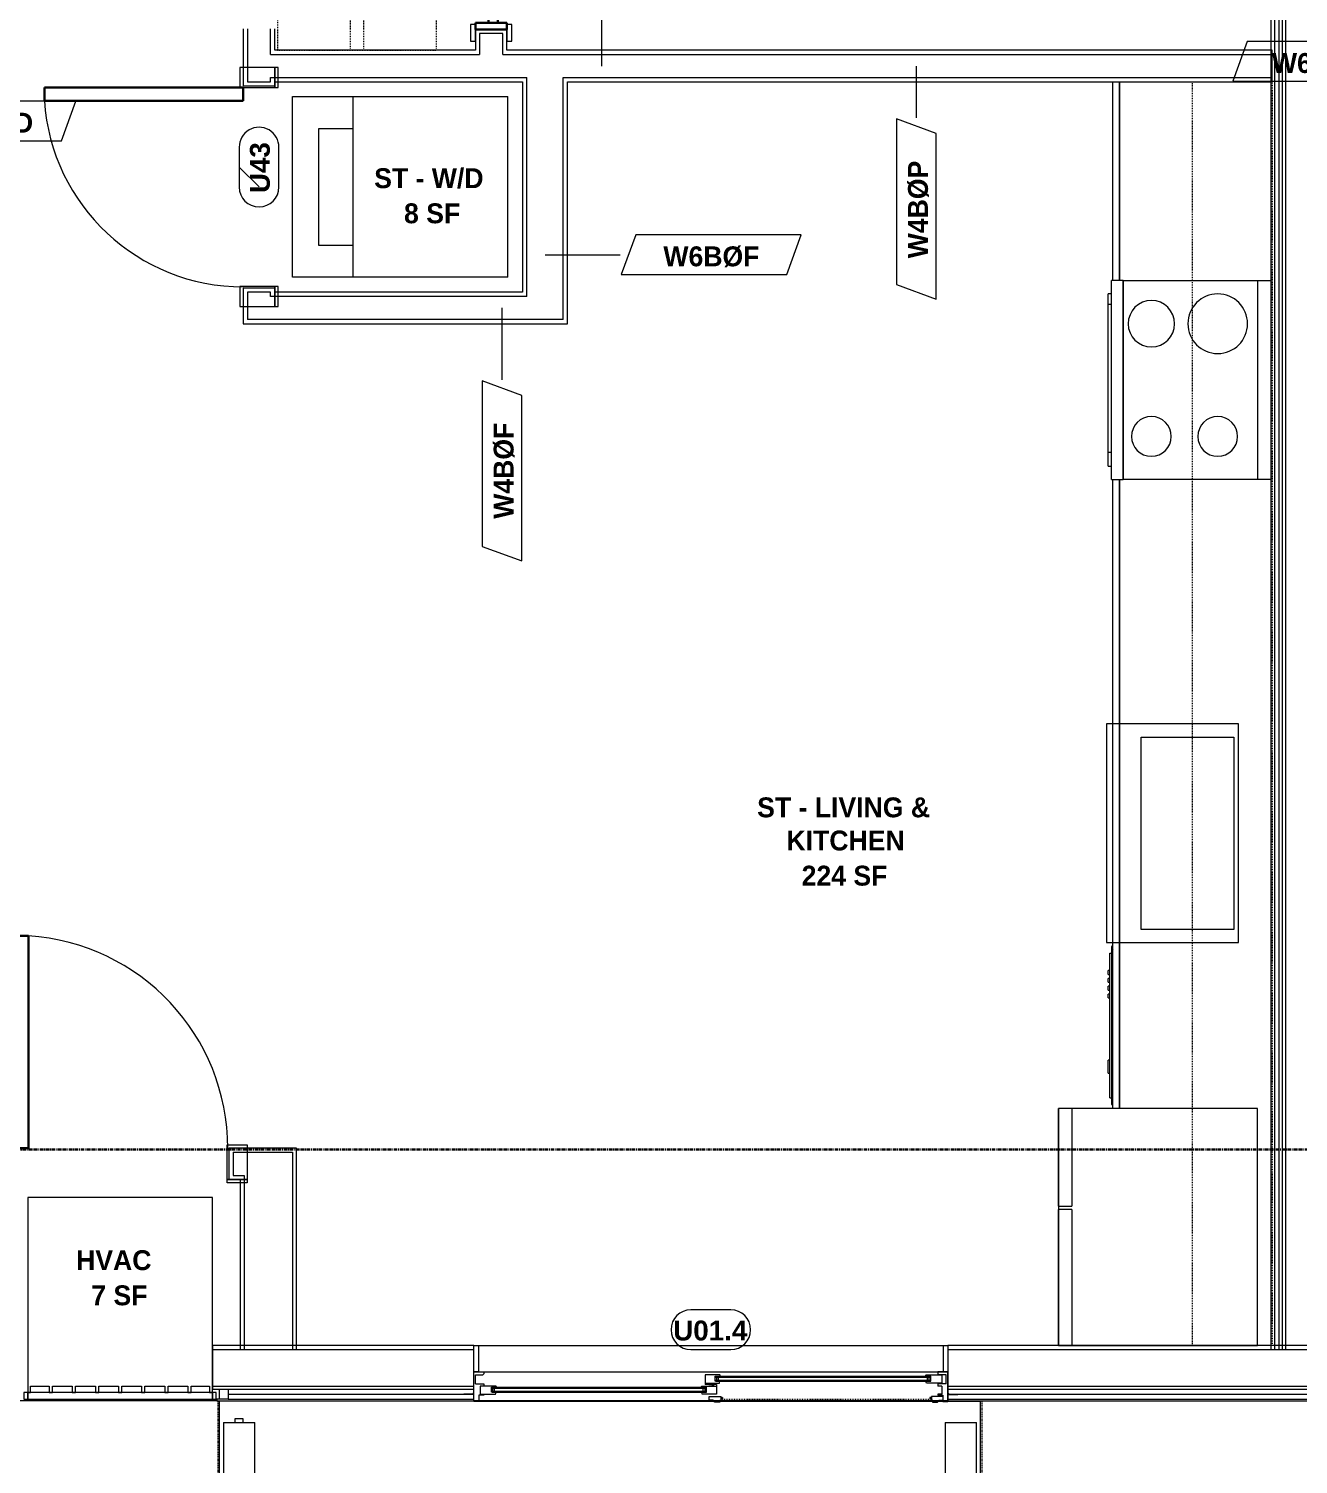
# Model space of a CAD drawing. Header units: inches. Extents: x -4058 to -1781, y 9814 to 12264.
# Drawn here: x -2704.9 to -2513.4, y 11238.3 to 11454.9 of the extents above; entities that cross this region are included whole.
import ezdxf

# ---------------------------------------------------------------- set-up
doc = ezdxf.new("R2010")
doc.units = ezdxf.units.IN
doc.header["$MEASUREMENT"] = 0
for name, pattern in [('Center 1_4_', [0.53125, 0.25, -0.09375, 0.09375, -0.09375]), ('Dash', [0.25, 0.125, -0.125]), ('Grid Line 1_2_', [0.875, 0.5, -0.125, 0.125, -0.125])]:
    doc.linetypes.add(name, pattern=pattern)
for name, color, linetype, lineweight in [('0-1', 7, 'Continuous', 5), ('0-2', 7, 'Continuous', 9), ('A-AREA-IDEN', 2, 'Continuous', 9), ('A-DETL-CNTR-1', 7, 'Center 1_4_', 9), ('A-DETL-GENF-1', 7, 'Continuous', 9), ('A-DETL-GENF-2', 92, 'Continuous', 18), ('A-DETL-GENF-HDLN-1', 7, 'Dash', 9), ('A-DETL-GENF-HDLN-2', 1, 'Continuous', 18), ('A-DOOR', 31, 'Continuous', 18), ('A-DOOR-1', 7, 'Continuous', 9), ('A-DOOR-3', 31, 'Continuous', 9), ('A-DOOR-4', 31, 'Continuous', 30), ('A-DOOR-FRAM-1', 7, 'Continuous', 9), ('A-DOOR-FRAM-3', 31, 'Continuous', 30), ('A-DOOR-IDEN', 31, 'Continuous', 9), ('A-FLOR-1', 7, 'Continuous', 9), ('A-FLOR-2', 192, 'Continuous', 9), ('A-FLOR-HRAL-1', 7, 'Continuous', 9), ('A-GENM-1', 7, 'Continuous', 9), ('A-GLAZ-2', 7, 'Continuous', 9), ('A-WALL', 113, 'Continuous', 18), ('A-WALL-1', 7, 'Continuous', 9), ('A-WALL-2', 250, 'Continuous', 18), ('A-WALL-3', 113, 'Continuous', 9), ('A-WALL-IDEN', 211, 'Continuous', 9), ('I-WALL-1', 7, 'Continuous', 9), ('I-WALL-2', 2, 'Continuous', 9), ('P-SANR-FIXT', 6, 'Continuous', 9), ('Q-CASE', 31, 'Continuous', 9), ('Q-CASE-HDLN', 31, 'Dash', 9), ('Q-SPCQ', 91, 'Continuous', 9), ('S-GRID-1', 1, 'Grid Line 1_2_', 30)]:
    doc.layers.add(name, color=color, linetype=linetype, lineweight=lineweight)
doc.styles.add('Arial_B', font='arialbd.ttf', dxfattribs={"height": 3})
doc.styles.add('Century Gothic_B', font='GOTHICB.TTF', dxfattribs={"height": 3})

# ---------------------------------------------------------------- blocks, each defined once
blk = doc.blocks.new('Door-Sliding-Marvin-2_Panel_Patio_Door-Essential - RR-MARVIN ESSENTIAL SLIDING - 6_-0_X6_-10_ - 2ND FLOOR-3440528-UNIT PLANS - 2ND FLOOR')
at = {"layer": 'A-DETL-GENF-1'}
for p, q in [((-32.87, -2.72), (-32.87, -2.27)), ((-32.61, -2.72), (-32.61, -2.27))]:
    blk.add_line(p, q, dxfattribs=at)
at = {"layer": 'A-DETL-GENF-2'}
for p, q in [((-35.75, 4.19), (-35.06, 4.19)), ((-35.75, 0.22), (-35.75, 4.19)), ((-35.06, 4.19), (-35.06, 0.22)), ((35.06, 4.19), (35.75, 4.19)), ((35.06, 0.22), (35.06, 4.19)), ((35.75, 4.19), (35.75, 0.22)), ((-35.06, 0.22), (-35.75, 0.22)), ((-35.75, 0.19), (-34.25, 0.19)), ((-35.75, -4.28), (-35.75, 0.19)), ((-34.25, 0.19), (-34.25, -0.1)), ((35.75, 0.22), (35.06, 0.22)), ((-35.5, -0.25), (-34.39, -0.25)), ((-35.5, -1.63), (-35.5, -0.25)), ((-35.5, -1.63), (-34.25, -1.63)), ((-32.41, -1.94), (-34.81, -1.94)), ((-34.81, -1.94), (-34.81, -3.19)), ((-34.39, -0.25), (-34.25, -0.1)), ((-34.25, -1.63), (-34.25, -1.94)), ((-33.09, -2.13), (-32.34, -2.13)), ((-33.09, -2.88), (-33.09, -2.13)), ((-32.98, -2.27), (-32.98, -2.13)), ((-32.34, -2), (-32.41, -1.94)), ((-32.34, -2.13), (-32.34, -2)), ((-37.25, -3.19), (-37.25, -3.23)), ((-35.91, -3.19), (-37.25, -3.19)), ((-35.75, -3.23), (-37.25, -3.23)), ((-35.75, -3.08), (-35.91, -3.08)), ((-35.91, -3.19), (-35.91, -3.08)), ((-35, -4.28), (-35.75, -4.28)), ((-34.25, -3.31), (-35, -3.31)), ((-35, -3.31), (-35, -4.28)), ((-34.81, -3.19), (-32.46, -3.19)), ((-34.25, -3.19), (-34.25, -3.31)), ((-32.38, -2.88), (-33.09, -2.88)), ((-32.98, -2.72), (-32.98, -2.88)), ((-32.46, -3.19), (-32.38, -2.88))]:
    blk.add_line(p, q, dxfattribs=at)
at = {"layer": 'A-DETL-GENF-HDLN-1'}
blk.add_line((1.75, -3.94), (33.01, -3.94), dxfattribs=at)
at = {"layer": 'A-DETL-GENF-HDLN-2'}
for p, q in [((35.75, 0.19), (34.25, 0.19)), ((34.25, 0.19), (34.25, -0.1)), ((35.75, -4.28), (35.75, 0.19)), ((-1.41, -2), (-1.34, -1.94)), ((-1.41, -2.13), (-1.41, -2)), ((-0.66, -2.13), (-1.41, -2.13)), ((-1.34, -1.94), (0.87, -1.94)), ((1.34, -0.25), (-0.88, -0.25)), ((-0.88, -0.25), (-0.88, -1.72)), ((-0.88, -1.5), (1.29, -1.5)), ((0.24, -1.82), (-0.88, -1.72)), ((-0.77, -2.27), (-0.77, -2.13)), ((-0.66, -2.88), (-0.66, -2.13)), ((-0.24, -1.58), (-0.43, -1.58)), ((-0.43, -1.58), (-0.43, -1.68)), ((-0.43, -1.68), (0.43, -1.76)), ((-0.24, -1.51), (-0.24, -1.58)), ((-0.24, -1.62), (-0.24, -1.7)), ((-0.24, -1.62), (0.87, -1.72)), ((0.24, -1.82), (0.24, -1.74)), ((0.24, -1.86), (0.43, -1.86)), ((0.24, -1.93), (0.24, -1.86)), ((0.43, -1.86), (0.43, -1.76)), ((0.66, -1.19), (0.66, -0.44)), ((0.66, -0.44), (1.41, -0.44)), ((1.37, -1.19), (0.66, -1.19)), ((0.77, -0.58), (0.77, -0.44)), ((0.77, -1.04), (0.77, -1.19)), ((0.87, -1.72), (0.87, -3.19)), ((0.88, -1.04), (0.88, -0.58)), ((1.14, -1.04), (1.14, -0.58)), ((1.29, -1.5), (1.37, -1.19)), ((1.41, -0.31), (1.34, -0.25)), ((1.41, -0.44), (1.41, -0.31)), ((32.41, -0.31), (32.47, -0.25)), ((32.41, -0.44), (32.41, -0.31)), ((33.16, -0.44), (32.41, -0.44)), ((32.52, -1.5), (32.44, -1.19)), ((32.44, -1.19), (33.16, -1.19)), ((32.47, -0.25), (34.84, -0.25)), ((34.84, -1.5), (32.52, -1.5)), ((32.68, -1.04), (32.68, -0.58)), ((32.93, -1.04), (32.93, -0.58)), ((33.04, -0.58), (33.04, -0.44)), ((33.04, -1.04), (33.04, -1.19)), ((33.16, -1.19), (33.16, -0.44)), ((34.39, -0.25), (34.25, -0.1)), ((35.5, -1.63), (34.25, -1.63)), ((34.25, -1.63), (34.25, -1.94)), ((34.81, -1.94), (34.25, -1.94)), ((35.5, -0.25), (34.39, -0.25)), ((34.81, -1.94), (34.81, -3.19)), ((34.84, -0.25), (34.84, -1.5)), ((35.5, -1.63), (35.5, -0.25)), ((-32.87, -2.72), (-32.87, -2.27)), ((-32.61, -2.72), (-32.61, -2.27)), ((-1.29, -3.19), (-1.38, -2.88)), ((-1.38, -2.88), (-0.66, -2.88)), ((0.87, -3.19), (-1.29, -3.19)), ((-1.14, -2.72), (-1.14, -2.27)), ((-0.88, -2.72), (-0.88, -2.27)), ((-0.77, -2.72), (-0.77, -2.88)), ((-0.24, -4.05), (-0.24, -3.53)), ((-0.24, -3.53), (1.51, -3.53)), ((0.34, -4.05), (-0.24, -4.05)), ((0.6, -4.36), (0.34, -4.05)), ((1.35, -4.05), (1.51, -4.05)), ((1.35, -4.05), (1.35, -4.36)), ((1.51, -3.53), (1.51, -3.65)), ((1.51, -3.65), (1.75, -3.65)), ((1.51, -3.69), (1.51, -4.05)), ((1.71, -3.69), (1.51, -3.69)), ((1.64, -3.83), (1.64, -3.94)), ((1.64, -3.83), (1.71, -3.83)), ((1.75, -3.94), (1.64, -3.94)), ((1.71, -3.83), (1.71, -3.69)), ((1.75, -3.65), (1.75, -3.94)), ((33.25, -3.65), (33.01, -3.65)), ((33.01, -3.65), (33.01, -3.94)), ((33.01, -3.94), (33.12, -3.94)), ((33.05, -3.69), (33.25, -3.69)), ((33.05, -3.83), (33.05, -3.69)), ((33.12, -3.83), (33.05, -3.83)), ((33.12, -3.83), (33.12, -3.94)), ((33.25, -3.53), (33.25, -3.65)), ((35, -3.53), (33.25, -3.53)), ((33.25, -3.69), (33.25, -4.05)), ((33.41, -4.05), (33.25, -4.05)), ((33.41, -4.05), (33.41, -4.36)), ((34.16, -4.36), (34.42, -4.05)), ((34.81, -3.19), (34.25, -3.19)), ((34.25, -3.19), (34.25, -3.31)), ((34.25, -3.31), (35, -3.31)), ((34.42, -4.05), (35, -4.05)), ((35, -3.31), (35, -4.28)), ((35, -4.28), (35.75, -4.28)), ((35.75, -3.08), (35.9, -3.08)), ((35.75, -3.23), (37.25, -3.23)), ((35.9, -3.19), (35.9, -3.08)), ((35.9, -3.19), (37.25, -3.19)), ((37.25, -3.19), (37.25, -3.23)), ((1.35, -4.36), (0.6, -4.36)), ((33.41, -4.36), (34.16, -4.36))]:
    blk.add_line(p, q, dxfattribs=at)
at = {"layer": 'A-DOOR'}
for p, q in [((-32.98, -2.13), (-0.77, -2.13)), ((0.77, -0.44), (33.04, -0.44)), ((0.77, -0.58), (33.04, -0.58)), ((0.77, -1.04), (33.04, -1.04)), ((0.77, -1.19), (33.04, -1.19)), ((-32.98, -2.27), (-0.77, -2.27)), ((-32.98, -2.72), (-0.77, -2.72)), ((-32.98, -2.88), (-0.77, -2.88))]:
    blk.add_line(p, q, dxfattribs=at)
at = {"layer": 'A-DOOR-1'}
for p, q in [((-35.75, -4.25), (-35.75, -4.19)), ((35.75, -4.19), (-35.75, -4.19)), ((35.75, -4.25), (-35.75, -4.25)), ((35.75, -4.19), (35.75, -4.25)), ((40.68, -4.25), (35.75, -4.25)), ((40.68, -4.19), (40.68, -4.25))]:
    blk.add_line(p, q, dxfattribs=at)
at = {"layer": 'A-DOOR-FRAM-1'}
for p, q in [((-35.75, 0.19), (35.75, 0.19)), ((-35.75, -4.28), (-35.75, 0.19)), ((35.75, 0.19), (35.75, -4.28)), ((35.75, -4.28), (-35.75, -4.28))]:
    blk.add_line(p, q, dxfattribs=at)
blk = doc.blocks.new('V-Series_EWC4_SPVU_RFA_2015 - 2ND AND 3RD FLOOR-2226480-UNIT PLANS - 2ND FLOOR')
at = {"layer": 'A-GENM-1'}
for p, q in [((-3859.97, 11740.34), (-3859.97, 11739.78)), ((-3858.97, 11740.34), (-3859.97, 11740.34)), ((-3858.97, 11739.78), (-3858.97, 11740.34)), ((-3859.97, 11739.78), (-3859.97, 11711.9)), ((-3858.97, 11739.78), (-3859.97, 11739.78)), ((-3859.97, 11739.78), (-3858.97, 11739.78)), ((-3858.97, 11711.9), (-3858.97, 11739.78)), ((-3829.54, 11739.78), (-3858.97, 11739.78)), ((-3858.97, 11739.78), (-3858.97, 11739.34)), ((-3858.97, 11739.34), (-3857.97, 11739.34)), ((-3857.97, 11739.34), (-3857.97, 11736.54)), ((-3829.54, 11711.9), (-3829.54, 11739.78)), ((-3857.97, 11736.54), (-3858.97, 11736.54)), ((-3858.97, 11736.54), (-3858.97, 11736.04)), ((-3858.97, 11736.04), (-3857.97, 11736.04)), ((-3857.97, 11736.04), (-3857.97, 11733.06)), ((-3857.97, 11733.06), (-3858.97, 11733.06)), ((-3858.97, 11733.06), (-3858.97, 11732.56)), ((-3858.97, 11732.56), (-3857.97, 11732.56)), ((-3857.97, 11732.56), (-3857.97, 11729.57)), ((-3857.97, 11729.57), (-3858.97, 11729.57)), ((-3858.97, 11729.57), (-3858.97, 11729.07)), ((-3858.97, 11729.07), (-3857.97, 11729.07)), ((-3857.97, 11729.07), (-3857.97, 11726.09)), ((-3857.97, 11726.09), (-3858.97, 11726.09)), ((-3858.97, 11726.09), (-3858.97, 11725.59)), ((-3858.97, 11725.59), (-3857.97, 11725.59)), ((-3857.97, 11725.59), (-3857.97, 11722.61)), ((-3857.97, 11722.61), (-3858.97, 11722.61)), ((-3858.97, 11722.61), (-3858.97, 11722.11)), ((-3858.97, 11722.11), (-3857.97, 11722.11)), ((-3857.97, 11722.11), (-3857.97, 11719.12)), ((-3857.97, 11719.12), (-3858.97, 11719.12)), ((-3858.97, 11719.12), (-3858.97, 11718.62)), ((-3858.97, 11718.62), (-3857.97, 11718.62)), ((-3857.97, 11718.62), (-3857.97, 11715.64)), ((-3857.97, 11715.64), (-3858.97, 11715.64)), ((-3858.97, 11715.64), (-3858.97, 11715.14)), ((-3858.97, 11715.14), (-3857.97, 11715.14)), ((-3857.97, 11715.14), (-3857.97, 11712.34)), ((-3857.97, 11712.34), (-3858.97, 11712.34)), ((-3858.97, 11712.34), (-3858.97, 11711.9)), ((-3859.97, 11711.9), (-3858.97, 11711.9)), ((-3859.97, 11711.9), (-3859.97, 11711.34)), ((-3858.97, 11711.9), (-3859.97, 11711.9)), ((-3859.97, 11711.34), (-3858.97, 11711.34)), ((-3858.97, 11711.34), (-3858.97, 11711.9)), ((-3858.97, 11711.9), (-3829.54, 11711.9))]:
    blk.add_line(p, q, dxfattribs=at)
blk = doc.blocks.new('Perforated Panel at Magic-Pak - hvac panel - 2nd floor 2-2702972-UNIT PLANS - 2ND FLOOR')
at = {"layer": 'A-GLAZ-2'}
for p, q in [((-19.01, -4.13), (19.01, -4.13)), ((19.01, -4.19), (-19.01, -4.19))]:
    blk.add_line(p, q, dxfattribs=at)
blk = doc.blocks.new('Railing - Baluster_01-2700443-UNIT PLANS - 2ND FLOOR')
at = {"layer": 'A-FLOR-HRAL-1'}
for p, q in [((-0.59, 1.18), (0.59, 1.18)), ((-0.59, 0.59), (-0.59, 1.18)), ((0.59, 1.18), (0.59, 0.59))]:
    blk.add_line(p, q, dxfattribs=at)
blk = doc.blocks.new('Railing - Railing-3415172-UNIT PLANS - 2ND FLOOR')
at = {"layer": 'A-FLOR-HRAL-1'}
for p, q in [((-2675.5, 11244.64), (-2675.5, 11200.53)), ((-2675.5, 11244.64), (-2675.03, 11244.64)), ((-2675.03, 11244.64), (-2671.25, 11244.64)), ((-2671.25, 11244.64), (-2670.78, 11244.64)), ((-2670.78, 11205.25), (-2670.78, 11244.64)), ((-2566.68, 11244.64), (-2566.68, 11205.25)), ((-2566.68, 11244.64), (-2566.2, 11244.64)), ((-2566.2, 11244.64), (-2562.43, 11244.64)), ((-2562.43, 11244.64), (-2561.95, 11244.64)), ((-2561.95, 11200.53), (-2561.95, 11244.64)), ((-2566.68, 11205.25), (-2670.78, 11205.25)), ((-2675.5, 11200.53), (-2561.95, 11200.53))]:
    blk.add_line(p, q, dxfattribs=at)
for points, knots in [([(-2671.25, 11204.78), (-2671.21, 11204.82), (-2671.15, 11204.88), (-2671.07, 11204.96), (-2671.02, 11205.01), (-2670.99, 11205.04), (-2670.95, 11205.08), (-2670.92, 11205.11), (-2670.89, 11205.13), (-2670.87, 11205.16), (-2670.84, 11205.19), (-2670.81, 11205.22), (-2670.79, 11205.24), (-2670.78, 11205.25), (-2670.78, 11205.25)], [0, 0, 0, 0, 0.166667, 0.25, 0.333333, 0.375, 0.416667, 0.5, 0.541667, 0.583333, 0.666667, 0.75, 0.833333, 1, 1, 1, 1]), ([(-2566.2, 11204.78), (-2566.25, 11204.82), (-2566.31, 11204.88), (-2566.39, 11204.96), (-2566.43, 11205.01), (-2566.47, 11205.04), (-2566.5, 11205.08), (-2566.53, 11205.11), (-2566.56, 11205.13), (-2566.59, 11205.16), (-2566.62, 11205.19), (-2566.64, 11205.22), (-2566.67, 11205.24), (-2566.68, 11205.25), (-2566.68, 11205.25)], [0, 0, 0, 0, 0.166667, 0.25, 0.333333, 0.375, 0.416667, 0.5, 0.541667, 0.583333, 0.666667, 0.75, 0.833333, 1, 1, 1, 1]), ([(-2675.5, 11200.53), (-2675.5, 11200.53), (-2675.49, 11200.54), (-2675.47, 11200.56), (-2675.44, 11200.59), (-2675.41, 11200.62), (-2675.39, 11200.64), (-2675.36, 11200.67), (-2675.32, 11200.71), (-2675.28, 11200.75), (-2675.24, 11200.79), (-2675.2, 11200.83), (-2675.13, 11200.9), (-2675.07, 11200.96), (-2675.03, 11201)], [0, 0, 0, 0, 0.166667, 0.25, 0.333333, 0.416667, 0.458333, 0.5, 0.583333, 0.666667, 0.708333, 0.75, 0.833333, 1, 1, 1, 1]), ([(-2561.95, 11200.53), (-2561.95, 11200.53), (-2561.96, 11200.54), (-2561.99, 11200.56), (-2562.01, 11200.59), (-2562.04, 11200.62), (-2562.07, 11200.64), (-2562.1, 11200.67), (-2562.14, 11200.71), (-2562.18, 11200.75), (-2562.22, 11200.79), (-2562.25, 11200.83), (-2562.32, 11200.9), (-2562.38, 11200.96), (-2562.43, 11201)], [0, 0, 0, 0, 0.166667, 0.25, 0.333333, 0.416667, 0.458333, 0.5, 0.583333, 0.666667, 0.708333, 0.75, 0.833333, 1, 1, 1, 1])]:
    blk.add_open_spline(points, degree=3, knots=knots, dxfattribs=at)
blk.add_blockref('Railing - Baluster_01-2700443-UNIT PLANS - 2ND FLOOR', (-2673.14, 11244.05))
blk = doc.blocks.new('CTR - 1st Phase - Shell_rvt-1-UNIT PLANS - 2ND FLOOR')
at = {"layer": 'A-DETL-CNTR-1'}
for p, q in [((-2676.33, 11247.89), (-2676.33, 11227.19)), ((-2561.13, 11247.89), (-2561.13, 11227.19))]:
    blk.add_line(p, q, dxfattribs=at)
at = {"layer": 'A-FLOR-1'}
for p, q in [((-2676.14, 11249.64), (-2676.14, 11248.14)), ((-2676.14, 11247.89), (-2676.14, 11227.13)), ((-2561.31, 11227.13), (-2561.31, 11247.83))]:
    blk.add_line(p, q, dxfattribs=at)
at = {"layer": 'A-WALL-1'}
for p, q in [((-2637.74, 11256.26), (-2677.14, 11256.26)), ((-2677.14, 11256.26), (-2677.14, 11249.64)), ((-2481.68, 11256.26), (-2566.24, 11256.26)), ((-2637.74, 11252.26), (-2637.74, 11252.3)), ((-2566.24, 11252.3), (-2566.24, 11252.26)), ((-2677.14, 11249.64), (-2674.76, 11249.64)), ((-2674.76, 11249.64), (-2674.76, 11248.14)), ((-2674.76, 11248.14), (-2676.51, 11248.14)), ((-2676.51, 11248.14), (-2676.51, 11247.89)), ((-2676.51, 11247.89), (-2637.74, 11247.89)), ((-2566.24, 11247.89), (-2484.14, 11247.89))]:
    blk.add_line(p, q, dxfattribs=at)
at = {"layer": 'A-WALL-2'}
for p, q in [((-2677.14, 11255.64), (-2637.74, 11255.64)), ((-2566.24, 11255.64), (-2481.68, 11255.64)), ((-2677.14, 11250.14), (-2637.74, 11250.14)), ((-2674.76, 11249.64), (-2637.74, 11249.64)), ((-2674.76, 11248.89), (-2637.74, 11248.89)), ((-2566.24, 11250.14), (-2481.68, 11250.14)), ((-2566.24, 11249.64), (-2481.68, 11249.64)), ((-2566.24, 11248.89), (-2481.68, 11248.89)), ((-2674.76, 11248.14), (-2637.74, 11248.14)), ((-2566.24, 11248.14), (-2481.68, 11248.14))]:
    blk.add_line(p, q, dxfattribs=at)
at = {"layer": '0-2', "rotation": 89.99999999999993}
blk.add_blockref('V-Series_EWC4_SPVU_RFA_2015 - 2ND AND 3RD FLOOR-2226480-UNIT PLANS - 2ND FLOOR', (9034.77, 15108.11), dxfattribs=at)
at = {"layer": '0-2'}
for name, p in [('Door-Sliding-Marvin-2_Panel_Patio_Door-Essential - RR-MARVIN ESSENTIAL SLIDING - 6_-0_X6_-10_ - 2ND FLOOR-3440528-UNIT PLANS - 2ND FLOOR', (-2601.99, 11252.08)), ('Perforated Panel at Magic-Pak - hvac panel - 2nd floor 2-2702972-UNIT PLANS - 2ND FLOOR', (-2695.52, 11252.08)), ('Railing - Railing-3415172-UNIT PLANS - 2ND FLOOR', (0, 0))]:
    blk.add_blockref(name, p, dxfattribs=at)
blk = doc.blocks.new('CTR - 1st Phase - Common Walls_rvt-1-UNIT PLANS - 2ND FLOOR')
at = {"layer": 'A-WALL-2'}
for p, q in [((-2516.94, 11255.64), (-2516.94, 11640.61)), ((-2516.31, 11255.64), (-2516.31, 11640.61)), ((-2515.81, 11255.64), (-2515.81, 11640.61)), ((-2515.31, 11255.64), (-2515.31, 11640.61))]:
    blk.add_line(p, q, dxfattribs=at)
at = {"layer": 'I-WALL-1'}
for p, q in [((-2517.56, 11601.87), (-2517.56, 11255.64)), ((-2517.56, 11255.64), (-2508.69, 11255.64))]:
    blk.add_line(p, q, dxfattribs=at)
blk = doc.blocks.new('CTR - 1st Phase - Structure_rvt-1-UNIT PLANS - 2ND FLOOR')
at = {"layer": 'S-GRID-1'}
blk.add_line((-1781.27, 11285.79), (-4041.78, 11285.79), dxfattribs=at)
blk = doc.blocks.new('SLIDING - FLUSH - SLIDING - FLUSH - 5-0 x 6-8-3934327-UNIT PLANS - 2ND FLOOR')
at = {"layer": 'A-DOOR-3'}
for p, q in [((-30.25, 3), (-32.75, 3)), ((-32.75, 3), (-32.75, 2.25)), ((-32.75, 2.25), (-30.25, 2.25)), ((-30.25, 2.25), (-30.25, 3)), ((30.25, 3), (30.25, 2.25)), ((32.75, 3), (30.25, 3)), ((30.25, 2.25), (32.75, 2.25)), ((32.75, 2.25), (32.75, 3)), ((-30.25, -2.5), (-32.75, -2.5)), ((-32.75, -2.5), (-32.75, -3.25)), ((-32.75, -3.25), (-30.25, -3.25)), ((-30.25, -3.25), (-30.25, -2.5)), ((32.75, -2.5), (30.25, -2.5)), ((30.25, -2.5), (30.25, -3.25)), ((30.25, -3.25), (32.75, -3.25)), ((32.75, -3.25), (32.75, -2.5))]:
    blk.add_line(p, q, dxfattribs=at)
at = {"layer": 'A-DOOR-4'}
for p, q in [((1, 2.25), (-30, 2.25)), ((-30, 2.25), (-30, 0.87)), ((1, 0.87), (1, 2.25)), ((-30, 0.87), (1, 0.87)), ((30, 0.87), (-1, 0.87)), ((-1, 0.87), (-1, -0.5)), ((30, -0.5), (30, 0.87)), ((-1, -0.5), (30, -0.5))]:
    blk.add_line(p, q, dxfattribs=at)
at = {"layer": 'A-DOOR-FRAM-3'}
for p, q in [((-30, 2.25), (-31, 2.25)), ((-31, 2.25), (-31, -2.5)), ((-30, -2.5), (-30, 2.25)), ((31, 2.25), (30, 2.25)), ((30, 2.25), (30, -2.5)), ((31, -2.5), (31, 2.25)), ((-31, -2.5), (-30, -2.5)), ((30, -2.5), (31, -2.5))]:
    blk.add_line(p, q, dxfattribs=at)
blk = doc.blocks.new('OD_CW_Closet - OD_CW_Closet-3786619-UNIT PLANS - 2ND FLOOR')
at = {"layer": 'Q-CASE-HDLN'}
for p, q in [((68.99, 24), (0.74, 24)), ((0.74, 24), (0.74, 0)), ((68.99, 0), (68.99, 24)), ((0.74, 13), (68.99, 13)), ((0.74, 11), (68.99, 11)), ((0.74, 0), (68.99, 0))]:
    blk.add_line(p, q, dxfattribs=at)
blk = doc.blocks.new('SWING - SINGLE - FLUSH - SWING - FLUSH - 2-6 x 6-8 - PASSAGE-4346080-UNIT PLANS - 2ND FLOOR')
at = {"layer": 'A-DOOR-3'}
for p, q in [((-15, 2.875), (-18, 2.875)), ((-18, 2.875), (-18, -2.375)), ((-15, -2.375), (-15, 2.875)), ((18, 2.875), (15, 2.875)), ((15, 2.875), (15, -2.375)), ((18, -2.375), (18, 2.875)), ((-18, -2.375), (-15, -2.375)), ((-15, -2.375), (-18, -2.375)), ((-18, -2.375), (-18, -2.875)), ((-18, -2.875), (-15, -2.875)), ((-15, -2.875), (-15, -2.375)), ((15, -2.375), (18, -2.375)), ((18, -2.375), (15, -2.375)), ((15, -2.375), (15, -2.875)), ((15, -2.875), (18, -2.875)), ((18, -2.875), (18, -2.375))]:
    blk.add_line(p, q, dxfattribs=at)
blk.add_arc((15, 2.375), 30.067, 93.81407, 180, dxfattribs=at)
at = {"layer": 'A-DOOR-4'}
for p, q in [((13, 2.375), (13, 32.375)), ((15, 32.375), (13, 32.375)), ((15, 2.375), (15, 32.375)), ((15, 2.375), (13, 2.375))]:
    blk.add_line(p, q, dxfattribs=at)
blk = doc.blocks.new('Stacked Washer and Dryer - 26_x25_ - Private-3627842-UNIT PLANS - 2ND FLOOR')
at = {"layer": 'P-SANR-FIXT'}
for p, q in [((0, 13.625), (32.4375, 13.625)), ((0, 13.625), (0, -13.625)), ((23.34375, -13.625), (23.34375, 13.625)), ((32.4375, 13.625), (32.4375, -13.625)), ((28.53125, 8.75), (23.34375, 8.75)), ((28.53125, -8.75), (28.53125, 8.75)), ((23.34375, -8.75), (28.53125, -8.75)), ((32.4375, -13.625), (0, -13.625))]:
    blk.add_line(p, q, dxfattribs=at)
blk = doc.blocks.new('SWING - SINGLE - FLUSH - SWING - 32_ x 80_ - WITH ACOUSTICAL SEAL-4346081-UNIT PLANS - 2ND FLOOR')
at = {"layer": 'A-DOOR-3'}
for p, q in [((-19, 2.37), (-19, 2.87)), ((-19, 2.87), (-16, 2.87)), ((-19, 2.37), (-16, 2.37)), ((-19, -2.88), (-19, 2.37)), ((-16, 2.37), (-19, 2.37)), ((-16, 2.87), (-16, 2.37)), ((-16, 2.37), (-16, -2.88)), ((16, 2.37), (16, 2.87)), ((16, 2.87), (19, 2.87)), ((16, 2.37), (19, 2.37)), ((16, -2.88), (16, 2.37)), ((19, 2.37), (16, 2.37)), ((19, 2.87), (19, 2.37)), ((19, 2.37), (19, -2.88)), ((-16, -2.88), (-19, -2.88)), ((19, -2.88), (16, -2.88))]:
    blk.add_line(p, q, dxfattribs=at)
blk.add_arc((16, -2.38), 32.07, 180, 266.4241, dxfattribs=at)
at = {"layer": 'A-DOOR-4'}
for p, q in [((14, -2.38), (14, -34.38)), ((16, -2.38), (14, -2.38)), ((16, -2.38), (16, -34.38)), ((16, -34.38), (14, -34.38))]:
    blk.add_line(p, q, dxfattribs=at)
blk = doc.blocks.new('OD_CW_Base Cabinet - OD_CW_Base Cabinet-3857764-UNIT PLANS - 2ND FLOOR')
at = {"layer": 'Q-CASE'}
for p, q in [((36.49, 0), (131.34, 0)), ((161.34, 0), (191.34, 0)), ((0.74, -23.81), (0.74, -21.81))]:
    blk.add_line(p, q, dxfattribs=at)
blk = doc.blocks.new('OD_CW_Upper Cabinet - OD_CW_Upper Cabinet-4366993-UNIT PLANS - 2ND FLOOR')
at = {"layer": 'Q-CASE-HDLN'}
for p, q in [((0.74, -24), (0.74, -12)), ((0.74, -12), (191.34, -12)), ((191.34, -12), (191.34, -24)), ((191.34, -24), (0.74, -24))]:
    blk.add_line(p, q, dxfattribs=at)
blk = doc.blocks.new('Refrigerator_-_Side-by-Side_6047 - 36_ X 30_-345559-UNIT PLANS - 2ND FLOOR')
at = {"layer": 'Q-SPCQ'}
for p, q in [((17.87, 14.42), (-17.88, 14.42)), ((-17.88, 14.42), (-17.88, -15.58)), ((17.87, -15.58), (17.87, 14.42)), ((-17.88, -13.58), (-3.13, -13.58)), ((-17.88, -13.58), (-17.88, -15.58)), ((-3.13, -15.58), (-3.13, -13.58)), ((-2.63, -13.58), (17.87, -13.58)), ((-2.63, -13.58), (-2.63, -15.58)), ((17.87, -15.58), (17.87, -13.58)), ((-17.88, -15.58), (17.87, -15.58)), ((-3.13, -15.58), (-17.88, -15.58)), ((17.87, -15.58), (-2.63, -15.58))]:
    blk.add_line(p, q, dxfattribs=at)
blk = doc.blocks.new('Stainless Steel Farmhous Kitchen Sink - Stainless Steel Farmhous Kitchen Sink-4315883-UNIT PLANS - 2ND FLOOR')
at = {"layer": 'P-SANR-FIXT'}
for p, q in [((-33, 22.2), (-33, 2.25)), ((0, 22.2), (-33, 22.2)), ((0, 2.25), (0, 22.2)), ((-31, 3), (-31, 16.96)), ((-31, 16.96), (-2, 16.96)), ((-2, 16.96), (-2, 3)), ((-33, 2.25), (0, 2.25)), ((-2, 3), (-31, 3))]:
    blk.add_line(p, q, dxfattribs=at)
blk = doc.blocks.new('Wall Tag - Arch Wall-3956453-UNIT PLANS - 2ND FLOOR')
at = {"layer": 'A-WALL-IDEN'}
for p, q in [((-0.3561, 0.0937), (-0.4244, -0.0937)), ((0.4244, 0.0937), (-0.3561, 0.0937)), ((0.3561, -0.0937), (0.4244, 0.0937)), ((-0.4244, -0.0937), (0.3561, -0.0937))]:
    blk.add_line(p, q, dxfattribs=at)
blk = doc.blocks.new('Door Tag - Type Mark-2601225-UNIT PLANS - 2ND FLOOR')
at = {"layer": 'A-DOOR-IDEN'}
for p, q in [((0.09375, 0.09375), (-0.09375, 0.09375)), ((-0.09375, -0.09375), (0.09375, -0.09375))]:
    blk.add_line(p, q, dxfattribs=at)
for centre, start, end in [((-0.09375, 0), 90, 270), ((0.09375, 0), 270, 90)]:
    blk.add_arc(centre, 0.09375, start, end, dxfattribs=at)

msp = doc.modelspace()

# ---------------------------------------------------------------- linework, layer by layer
at = {"layer": 'A-DOOR-IDEN'}
msp.add_line((-2670.12, 11430.99), (-2673.12, 11433.99), dxfattribs=at)
at = {"layer": 'A-FLOR-2'}
msp.add_line((-2637.05, 11256.26), (-2566.92, 11256.26), dxfattribs=at)
at = {"layer": 'A-WALL'}
for p, q in [((-2671.87, 11454.86), (-2671.87, 11446.87)), ((-2668.37, 11450.99), (-2668.37, 11454.86)), ((-2636.87, 11454.12), (-2636.87, 11450.99)), ((-2633.37, 11454.12), (-2636.87, 11454.12)), ((-2633.37, 11450.99), (-2633.37, 11454.12)), ((-2668.37, 11450.99), (-2636.87, 11450.99)), ((-2633.37, 11450.99), (-2517.37, 11450.99)), ((-2671.87, 11446.87), (-2668.37, 11446.87)), ((-2668.37, 11446.87), (-2668.37, 11447.49)), ((-2668.37, 11447.49), (-2629.75, 11447.49)), ((-2629.75, 11414.49), (-2629.75, 11447.49)), ((-2624.25, 11447.49), (-2517.37, 11447.49)), ((-2624.25, 11410.99), (-2624.25, 11447.49)), ((-2668.37, 11415.12), (-2671.87, 11415.12)), ((-2671.87, 11415.12), (-2671.87, 11410.99)), ((-2668.37, 11414.49), (-2668.37, 11415.12)), ((-2629.75, 11414.49), (-2668.37, 11414.49)), ((-2624.25, 11410.99), (-2671.87, 11410.99)), ((-2674.04, 11285.39), (-2674.04, 11281.89)), ((-2674.04, 11285.39), (-2665.1, 11285.39)), ((-2665.1, 11285.39), (-2665.1, 11255.64)), ((-2674.04, 11281.89), (-2672.35, 11281.89)), ((-2672.35, 11281.89), (-2672.35, 11255.64))]:
    msp.add_line(p, q, dxfattribs=at)
at = {"layer": 'A-WALL-3'}
for p, q in [((-2672.5, 11454.86), (-2672.5, 11446.24)), ((-2667.75, 11451.62), (-2667.75, 11454.86)), ((-2637.5, 11454.74), (-2637.5, 11451.62)), ((-2632.75, 11454.74), (-2637.5, 11454.74)), ((-2632.75, 11451.62), (-2632.75, 11454.74)), ((-2637.5, 11451.62), (-2667.75, 11451.62)), ((-2517.37, 11451.62), (-2632.75, 11451.62)), ((-2517.37, 11446.87), (-2517.37, 11451.62)), ((-2672.5, 11446.24), (-2667.75, 11446.24)), ((-2667.75, 11446.24), (-2667.75, 11446.87)), ((-2667.75, 11446.87), (-2630.37, 11446.87)), ((-2630.37, 11446.87), (-2630.37, 11415.12)), ((-2623.62, 11446.87), (-2517.37, 11446.87)), ((-2623.62, 11410.37), (-2623.62, 11446.87)), ((-2667.75, 11415.74), (-2672.5, 11415.74)), ((-2672.5, 11415.74), (-2672.5, 11410.37)), ((-2667.75, 11415.12), (-2667.75, 11415.74)), ((-2630.37, 11415.12), (-2667.75, 11415.12)), ((-2672.5, 11410.37), (-2623.62, 11410.37)), ((-2672.97, 11286.02), (-2674.66, 11286.02)), ((-2674.66, 11286.02), (-2674.66, 11281.27)), ((-2674.66, 11281.27), (-2672.97, 11281.27))]:
    msp.add_line(p, q, dxfattribs=at)
at = {"layer": 'A-WALL-IDEN'}
for p, q in [((-2618.41, 11449.24), (-2618.41, 11463.75)), ((-2571.01, 11449.24), (-2571.01, 11441.4)), ((-2627, 11420.78), (-2615.66, 11420.78)), ((-2633.49, 11412.74), (-2633.49, 11401.9))]:
    msp.add_line(p, q, dxfattribs=at)
at = {"layer": 'I-WALL-2'}
for p, q in [((-2664.47, 11286.02), (-2672.97, 11286.02)), ((-2664.47, 11255.64), (-2664.47, 11286.02)), ((-2672.97, 11281.27), (-2672.97, 11255.64)), ((-2672.97, 11255.64), (-2664.47, 11255.64))]:
    msp.add_line(p, q, dxfattribs=at)
at = {"layer": 'Q-CASE'}
for p, q in [((-2541.37, 11416.87), (-2541.37, 11446.87)), ((-2540.37, 11416.87), (-2540.37, 11446.87)), ((-2540.37, 11446.87), (-2540.37, 11416.87)), ((-2541.37, 11292.02), (-2541.37, 11386.87)), ((-2540.37, 11292.02), (-2540.37, 11386.87)), ((-2540.37, 11386.87), (-2540.37, 11292.02)), ((-2517.56, 11256.27), (-2519.56, 11256.27))]:
    msp.add_line(p, q, dxfattribs=at)
at = {"layer": 'Q-SPCQ'}
for p, q in [((-2541.56, 11386.87), (-2541.56, 11416.87)), ((-2539.81, 11416.87), (-2541.56, 11416.87)), ((-2539.81, 11416.87), (-2539.81, 11386.87)), ((-2539.81, 11386.87), (-2539.81, 11416.87)), ((-2539.81, 11416.87), (-2519.56, 11416.87)), ((-2519.56, 11416.87), (-2517.56, 11416.87)), ((-2519.56, 11416.87), (-2519.56, 11386.87)), ((-2542.06, 11413.26), (-2542.06, 11414.87)), ((-2541.56, 11414.87), (-2542.06, 11414.87)), ((-2542.06, 11390.99), (-2542.06, 11413.26)), ((-2541.56, 11413.26), (-2542.06, 11413.26)), ((-2542.06, 11388.87), (-2542.06, 11390.99)), ((-2542.06, 11390.99), (-2541.56, 11390.99)), ((-2542.06, 11388.87), (-2541.56, 11388.87)), ((-2541.56, 11386.87), (-2539.81, 11386.87)), ((-2519.56, 11386.87), (-2539.81, 11386.87)), ((-2517.56, 11386.87), (-2519.56, 11386.87)), ((-2541.59, 11316.32), (-2541.59, 11315.45)), ((-2541.37, 11316.52), (-2541.39, 11316.52)), ((-2541.84, 11293.61), (-2541.84, 11315.43)), ((-2541.84, 11315.43), (-2541.59, 11315.43)), ((-2541.59, 11315.45), (-2541.59, 11292.72)), ((-2542.09, 11312.21), (-2542.09, 11312.8)), ((-2541.84, 11312.8), (-2542.09, 11312.8)), ((-2542.09, 11312.21), (-2541.84, 11312.21)), ((-2542.09, 11311.03), (-2542.09, 11311.62)), ((-2541.84, 11311.62), (-2542.09, 11311.62)), ((-2542.09, 11311.03), (-2541.84, 11311.03)), ((-2542.09, 11309.85), (-2542.09, 11310.44)), ((-2541.84, 11310.44), (-2542.09, 11310.44)), ((-2542.09, 11309.85), (-2541.84, 11309.85)), ((-2542.09, 11308.67), (-2542.09, 11309.26)), ((-2541.84, 11309.26), (-2542.09, 11309.26)), ((-2542.09, 11308.67), (-2541.84, 11308.67)), ((-2541.84, 11299.31), (-2542.09, 11299.31)), ((-2542.09, 11298.33), (-2542.09, 11299.31)), ((-2542.09, 11297.34), (-2542.09, 11298.33)), ((-2542.09, 11297.34), (-2541.84, 11297.34)), ((-2541.84, 11293.61), (-2541.59, 11293.61)), ((-2541.39, 11292.52), (-2541.37, 11292.52))]:
    msp.add_line(p, q, dxfattribs=at)
for centre, radius, start, end in [((-2535.56, 11410.37), 3.5, 90, 270), ((-2535.56, 11410.37), 3.5, 270, 90), ((-2525.56, 11410.37), 4.5, 90, 270), ((-2525.56, 11410.37), 4.5, 270, 90), ((-2535.56, 11393.37), 3, 90, 270), ((-2535.56, 11393.37), 3, 270, 90), ((-2525.56, 11393.37), 3, 90, 270), ((-2525.56, 11393.37), 3, 270, 90), ((-2541.39, 11316.32), 0.197, 90, 180), ((-2540.52, 11315.45), 1.07, 143.6564, 180), ((-2541.39, 11292.72), 0.197, 180, 270), ((-2541.39, 11292.72), 0.197, 195, 255)]:
    msp.add_arc(centre, radius, start, end, dxfattribs=at)

# ---------------------------------------------------------------- block references
at = {"layer": '0-1'}
for name in ['CTR - 1st Phase - Structure_rvt-1-UNIT PLANS - 2ND FLOOR', 'CTR - 1st Phase - Shell_rvt-1-UNIT PLANS - 2ND FLOOR', 'CTR - 1st Phase - Common Walls_rvt-1-UNIT PLANS - 2ND FLOOR']:
    msp.add_blockref(name, (0, 0), dxfattribs=at)
at = {"layer": 'A-DOOR-3'}
for name, p, rotation in [('SLIDING - FLUSH - SLIDING - FLUSH - 5-0 x 6-8-3934327-UNIT PLANS - 2ND FLOOR', (-2635, 11485.74), 270.0000000000446), ('SWING - SINGLE - FLUSH - SWING - FLUSH - 2-6 x 6-8 - PASSAGE-4346080-UNIT PLANS - 2ND FLOOR', (-2670.12, 11430.99), 89.99999999997408), ('SWING - SINGLE - FLUSH - SWING - 32_ x 80_ - WITH ACOUSTICAL SEAL-4346081-UNIT PLANS - 2ND FLOOR', (-2690.91, 11283.64), 180)]:
    msp.add_blockref(name, p, dxfattribs=dict(at, rotation=rotation))
at = {"layer": 'A-DOOR-IDEN', "xscale": 31.99999999999999, "yscale": 31.99999999999999, "zscale": 31.99999999999999, "rotation": 89.99999999999955}
msp.add_blockref('Door Tag - Type Mark-2601225-UNIT PLANS - 2ND FLOOR', (-2670.12, 11433.99), dxfattribs=at)
at = {"layer": 'A-DOOR-IDEN', "xscale": 31.99999999999999, "yscale": 31.99999999999999, "zscale": 31.99999999999999}
msp.add_blockref('Door Tag - Type Mark-2601225-UNIT PLANS - 2ND FLOOR', (-2601.99, 11258.63), dxfattribs=at)
at = {"layer": 'A-WALL-IDEN', "xscale": 31.99999999999999, "yscale": 31.99999999999999, "zscale": 31.99999999999999}
for p in [(-2509.71, 11449.94), (-2711.31, 11440.94), (-2601.93, 11420.78)]:
    msp.add_blockref('Wall Tag - Arch Wall-3956453-UNIT PLANS - 2ND FLOOR', p, dxfattribs=at)
at = {"layer": 'A-WALL-IDEN', "xscale": 31.99999999999999, "yscale": 31.99999999999999, "zscale": 31.99999999999999, "rotation": 89.99999999999955}
for p in [(-2571.01, 11427.67), (-2633.49, 11388.17)]:
    msp.add_blockref('Wall Tag - Arch Wall-3956453-UNIT PLANS - 2ND FLOOR', p, dxfattribs=at)
at = {"layer": 'P-SANR-FIXT'}
for name, p, rotation in [('Stacked Washer and Dryer - 26_x25_ - Private-3627842-UNIT PLANS - 2ND FLOOR', (-2632.62, 11430.99), 180), ('Stainless Steel Farmhous Kitchen Sink - Stainless Steel Farmhous Kitchen Sink-4315883-UNIT PLANS - 2ND FLOOR', (-2520.15, 11350.02), 89.99999999999945)]:
    msp.add_blockref(name, p, dxfattribs=dict(at, rotation=rotation))
at = {"layer": 'Q-CASE'}
for name, p, rotation in [('OD_CW_Closet - OD_CW_Closet-3786619-UNIT PLANS - 2ND FLOOR', (-2643.34, 11450.88), 90.00000000002066), ('OD_CW_Base Cabinet - OD_CW_Base Cabinet-3857764-UNIT PLANS - 2ND FLOOR', (-2541.37, 11255.53), 90.00000000000423), ('OD_CW_Upper Cabinet - OD_CW_Upper Cabinet-4366993-UNIT PLANS - 2ND FLOOR', (-2541.37, 11255.53), 89.99999999998374)]:
    msp.add_blockref(name, p, dxfattribs=dict(at, rotation=rotation))
at = {"layer": 'Q-SPCQ', "rotation": 269.999999999999}
msp.add_blockref('Refrigerator_-_Side-by-Side_6047 - 36_ X 30_-345559-UNIT PLANS - 2ND FLOOR', (-2533.98, 11274.14), dxfattribs=at)

# ---------------------------------------------------------------- texts
at = {"layer": 'A-AREA-IDEN', "char_height": 3, "attachment_point": 1, "style": 'Century Gothic_B'}
for s, insert, width in [('ST - W/D', (-2652.76, 11433.82), 20.402), ('8 SF', (-2648.26, 11428.52), 9.494), ('ST - LIVING &', (-2595.01, 11338.92), 31.613), ('KITCHEN', (-2590.59, 11333.92), 20.907), ('224 SF', (-2588.3, 11328.62), 15.352), ('HVAC', (-2697.71, 11270.62), 15.049), ('7 SF', (-2695.42, 11265.32), 9.494)]:
    msp.add_mtext(s, dxfattribs=dict(at, insert=insert, width=width))
at = {"layer": 'A-DOOR-IDEN', "insert": (-2671.5, 11430.06), "char_height": 3, "width": 9.393, "attachment_point": 1, "rotation": 90, "style": 'Arial_B'}
msp.add_mtext('U43', dxfattribs=at)
at = {"layer": 'A-DOOR-IDEN', "insert": (-2607.67, 11260.01), "char_height": 3, "width": 13.635, "attachment_point": 1, "style": 'Arial_B'}
msp.add_mtext('U01.4', dxfattribs=at)
at = {"layer": 'A-WALL-IDEN', "char_height": 3, "attachment_point": 1, "style": 'Century Gothic_B'}
for s, insert, width in [('W6P.5D', (-2517.38, 11451.19), 18.483), ('W6Q.5D', (-2719.57, 11442.19), 19.897), ('W6BØF', (-2609.15, 11422.03), 17.372)]:
    msp.add_mtext(s, dxfattribs=dict(at, insert=insert, width=width))
at = {"layer": 'A-WALL-IDEN', "char_height": 3, "attachment_point": 1, "rotation": 90, "style": 'Century Gothic_B'}
for s, insert, width in [('W4BØP', (-2572.26, 11420.24), 17.877), ('W4BØF', (-2634.74, 11380.95), 17.372)]:
    msp.add_mtext(s, dxfattribs=dict(at, insert=insert, width=width))

doc.saveas('drawing.dxf')
